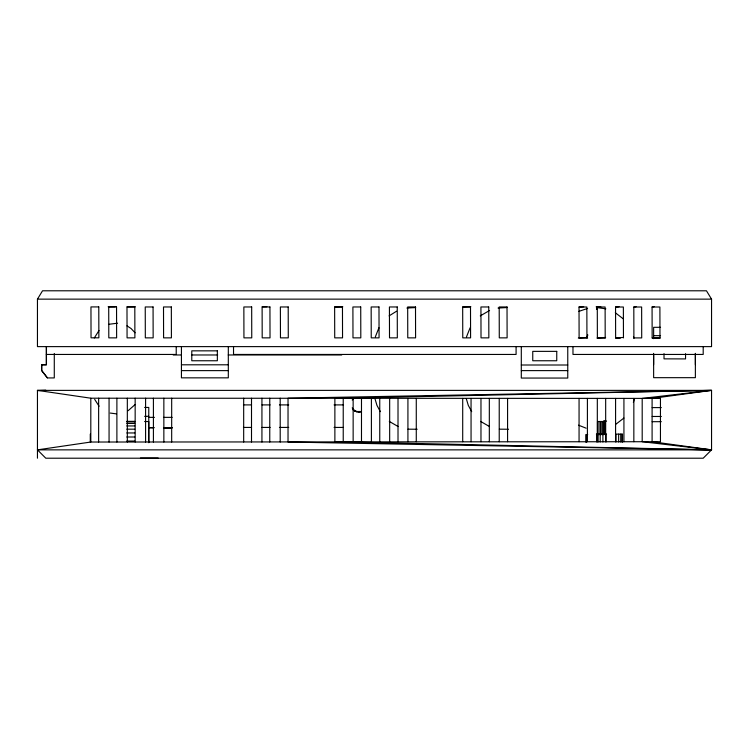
<?xml version="1.0" encoding="UTF-8"?>
<svg xmlns="http://www.w3.org/2000/svg" width="749" height="749" viewBox="0 0 749 749"><rect width="100%" height="100%" fill="white"/><g stroke="black" fill="none" stroke-linecap="round" stroke-linejoin="round"><path stroke-width="1.12" d="M148.77 442.715L148.77 421.537L144.604 421.537M653.634 364.632L653.634 353.369M695.372 364.632L695.372 353.369M634.44 398.505L633.382 402.447M356.824 412.016L356.955 411.51L361.009 411.51L361.149 412.016L358.986 412.296L354.811 411.173L353.079 409.853L353.453 409.478L352.208 407.859M583.658 306.716L579.024 307.015L579.108 337.911L587.375 337.462M600.764 306.753L597.29 307.015L597.374 337.911L605.632 337.462M619.039 306.687L615.547 307.015L615.631 337.911L623.458 337.462M375.333 336.881L378.947 327.762M466.505 336.881L470.11 327.762M596.522 309.225L597.29 307.015L596.55 309.187L597.29 307.015L605.117 307.015L605.192 337.911M587.675 335.28L587.085 337.462M586.935 337.911L587.703 334.653M94.28 337.977L98.999 330.543M354.811 411.173L355.073 410.724L356.955 411.51M37.45 299.141L42.534 290.79L706.466 290.79L711.55 299.141L711.55 346.618L37.45 346.618L37.45 299.141L711.55 299.141M352.208 400.032L353.453 398.412L353.079 398.047M134.979 404.675L128.098 410.714M37.45 390.379L711.55 390.379L711.55 449.859L703.199 458.21L45.801 458.21L37.45 449.859L90.807 442.032L660.449 441.713L660.449 398.402L90.807 398.206L37.45 390.379L37.45 458.21M623.917 418.054L615.809 424.271M389.087 315.891L396.577 311.209M480.259 315.891L489.574 310.489M578.911 311.369L587.6 308.419M108.858 324.289L117.584 323.184M652.07 307.015L659.897 307.015L659.981 337.911L652.154 337.911L652.07 307.015L654.317 306.631M406.876 308.054L415.695 307.567M498.048 308.054L506.858 307.567M633.813 307.015L641.64 307.015L641.715 337.911L633.888 337.911L633.813 307.015L636.107 306.734M596.138 306.856L598.451 306.678M417.193 429.243L407.999 429.177M508.534 429.243L499.34 429.177M462.676 306.968L470.503 306.968L470.587 337.865L462.76 337.865L462.676 306.968L470.84 306.706M334.634 306.968L342.462 306.968L342.546 337.865L334.719 337.865L334.634 306.968L342.817 306.8M262.197 306.79L266.878 306.706M127.058 306.828L135.232 306.725M108.128 306.8L115.14 306.716M579.024 307.015L586.851 307.015L586.935 336.872M615.547 307.015L623.374 307.015L623.458 337.911M660.552 327.313L653.634 327.313L653.634 338.67M653.634 335.664L660.552 335.664M46.316 354.446L176.221 354.446L176.221 346.618M173.197 354.97L181.389 354.97M191.922 354.97L217.669 354.97M228.202 354.97L341.722 354.97M181.436 364.8L228.314 364.8M521.304 365.006L567.761 365.006M181.436 370.624L228.314 370.624M521.304 370.615L567.761 370.615M243.425 404.9L251.561 404.9M262.019 404.9L270.146 404.9M279.443 404.9L288.739 404.9M334.063 404.9L343.36 404.9M144.594 407.447L148.77 407.447L148.789 442.406M652.173 407.596L661.339 407.596M144.594 416.322L148.77 416.322M652.173 416.472L661.339 416.472M148.77 417.362L154.463 417.362M163.572 417.362L172.176 417.362M606.559 421.088L603.685 421.088L603.685 434.13M126.778 421.35L134.736 421.35M603.956 421.5L597.505 421.5L597.505 434.542M652.173 421.687L661.339 421.687M126.778 421.884L134.736 421.884M126.778 423.447L134.736 423.447M126.778 425.938L134.736 425.938M243.425 427.426L251.561 427.426M262.019 427.426L270.146 427.426M279.443 427.426L288.739 427.426M334.063 427.426L343.36 427.426M163.984 427.745L172.195 427.763L163.572 427.801L171.633 427.763M126.778 429.177L134.736 429.177M126.778 432.95L134.736 432.95M596.382 434.13L606.559 434.13M587.693 434.542L585.943 434.542L585.943 442.2M596.738 434.542L604.462 434.542M126.778 437.004L134.736 437.004M126.778 441.058L134.736 441.058M37.45 449.859L711.55 449.859L652.098 441.713L652.098 398.402L711.55 390.379L288.028 398.206L288.028 442.032L711.55 449.859L642.193 441.713L642.193 398.402L711.55 390.379L334.878 398.402L334.878 441.713L711.55 449.859M158.179 458.06L140.428 458.06M172.204 427.754L163.544 427.791L168.094 427.801M578.312 338.061L587.647 338.08M596.981 338.108L605.155 338.136M615.659 338.164L620.331 338.173M652.164 337.996L660.281 338.061M596.747 307.549L605.847 308.822M116.357 413.86L110.281 413.064M586.111 428.185L578.518 425.179M489.471 426.537L480.624 421.425M398.131 426.537L389.283 421.425M126.965 325.843L131.075 328.53L135.101 332.818M615.285 312.726L623.393 318.952M353.453 409.478L355.073 410.724M99.083 406.211L94.664 399.367M47.393 377.833L41.719 370.455L41.757 364.688L46.457 364.688L46.457 346.618M471.692 411.65L468.294 405.359L466.243 398.505M380.352 411.65L376.953 405.359L374.903 398.505M633.523 336.488L633.916 338.501M703.199 346.618L703.199 354.446L572.976 354.446L572.976 346.618M695.372 353.519L695.372 377.674L653.634 377.674L653.634 354.333M685.55 353.697L685.55 358.911L664.017 358.855L664.017 353.631M633.841 398.402L633.841 441.713M623.926 398.402L623.926 441.713M622.466 441.994L622.466 434.13L615.95 434.13L615.95 441.994M622.026 434.13L622.026 441.994M620.724 434.13L620.724 441.994M618.646 434.13L618.646 441.994M615.584 398.402L615.584 441.713M606.044 434.13L606.044 441.994M605.669 398.402L605.669 441.713M605.37 421.088L605.37 434.13M604.452 421.088L604.452 434.13M603.881 421.088L603.956 434.542M603.048 421.5L603.048 434.542M602.898 434.13L602.898 441.994M601.859 421.5L601.859 434.542M600.473 421.5L600.473 434.542M600.202 434.13L600.202 441.994M598.985 421.5L598.985 434.542M598.123 434.13L598.123 441.994M597.318 398.402L597.318 441.713M596.822 434.13L596.822 441.994M587.403 398.402L587.403 441.713M586.392 434.542L586.392 442.2M579.061 398.402L579.061 441.713M567.761 346.618L567.761 378.058L521.304 378.058L521.304 346.618M516.089 346.618L516.089 354.446L233.529 354.446L233.529 346.618M507.579 398.402L507.579 441.713M499.227 398.402L499.227 441.713M489.322 398.402L489.322 441.713M480.97 398.402L480.97 441.713M471.055 398.402L471.055 441.713M462.704 398.402L462.704 441.713M416.275 398.402L416.275 441.713M407.924 398.402L407.924 441.713M398.009 398.402L398.009 441.713M389.667 398.402L389.667 441.713M379.752 398.402L379.752 441.713M371.401 398.402L371.401 441.713M361.486 398.402L361.486 441.713M358.986 411.772L358.986 412.296M353.144 398.402L353.144 441.713M343.229 398.402L343.229 441.713M280.201 398.206L280.201 442.032M269.762 398.206L269.762 442.032M261.935 398.206L261.935 442.032M251.505 398.206L251.505 442.032M243.678 398.206L243.678 442.032M228.314 346.618L228.314 377.842L181.436 377.842L181.436 346.618M171.68 398.206L171.68 442.032M163.853 398.206L163.853 442.032M153.414 398.206L153.414 442.032M145.587 398.206L145.587 442.032M135.157 398.206L135.157 442.032M127.33 398.206L127.33 442.032M116.891 398.206L116.891 442.032M109.064 398.206L109.064 442.032M98.634 398.206L98.634 442.032M90.807 398.206L90.807 442.032M90.283 434.074L90.283 442.032M54.284 353.472L54.284 377.927L47.393 377.927L41.626 370.615L41.626 364.875L46.316 364.875L46.316 346.618M45.932 390.379L37.45 390.519L45.932 390.379M98.784 306.921L90.957 306.921L91.041 337.818L98.868 337.818L98.784 306.921M116.544 306.968L108.717 306.968L108.802 337.865L116.629 337.865L116.544 306.968M134.811 306.968L126.984 306.968L127.068 337.865L134.895 337.865L134.811 306.968M153.068 306.968L145.24 306.968L145.325 337.865L153.152 337.865L153.068 306.968M171.334 306.968L163.507 306.968L163.591 337.865L171.409 337.865L171.334 306.968M251.683 306.968L243.856 306.968L243.94 337.865L251.758 337.865L251.683 306.968M269.94 306.968L262.113 306.968L262.197 337.865L270.024 337.865L269.94 306.968M288.206 306.968L280.379 306.968L280.463 337.865L288.281 337.865L288.206 306.968M360.728 306.968L352.901 306.968L352.985 337.865L360.812 337.865L360.728 306.968M378.985 306.968L371.158 306.968L371.242 337.865L379.069 337.865L378.985 306.968M397.251 306.968L389.424 306.968L389.508 337.865L397.326 337.865L397.251 306.968M415.508 306.968L407.681 306.968L407.765 337.865L415.592 337.865L415.508 306.968M488.76 306.968L480.933 306.968L481.017 337.865L488.844 337.865L488.76 306.968M507.026 306.968L499.199 306.968L499.283 337.865L507.11 337.865L507.026 306.968M217.35 350.841L191.781 350.841L191.781 360.756L217.35 360.756L217.35 350.841M556.75 351.365L532.754 351.365L532.754 360.756L556.75 360.756L556.75 351.365M153.994 427.726L148.779 427.716L153.994 427.716"/></g></svg>
